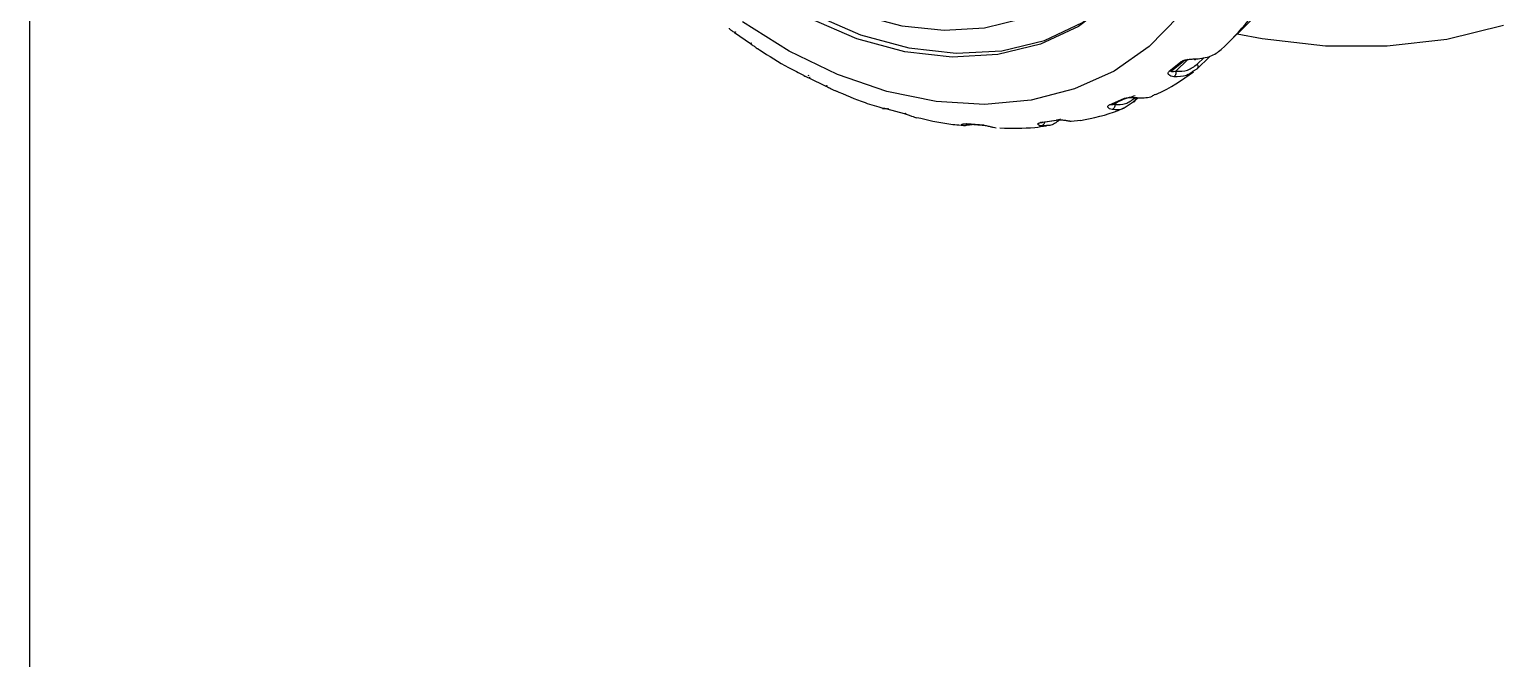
# Model space of a CAD drawing. Header units: millimetres. Extents: x 0 to 279, y 0 to 216.
# Drawn here: x 185.88 to 191.4, y 86.54 to 88.9 of the extents above; entities that cross this region are included whole.
import ezdxf

# ---------------------------------------------------------------- set-up
doc = ezdxf.new("R2010")
doc.units = ezdxf.units.MM

msp = doc.modelspace()

# ---------------------------------------------------------------- linework, layer by layer
at = {"color": 8, "linetype": 'Continuous', "lineweight": 25}
for p, q in [((185.8767, 103.2439), (185.8767, 70.086)), ((190.1756, 88.7432), (190.2208, 88.7874)), ((190.2812, 88.7949), (190.2555, 88.7699)), ((188.7988, 88.7271), (188.7949, 88.7255)), ((189.9473, 88.6189), (189.9612, 88.6324)), ((189.6905, 88.5395), (189.67, 88.538))]:
    msp.add_line(p, q, dxfattribs=at)
at = {"color": 7, "linetype": 'Continuous', "lineweight": 25}
for p, q in [((190.3698, 88.8475), (190.5098, 88.9842)), ((188.5205, 88.8886), (188.5803, 88.8465)), ((188.6066, 88.8284), (188.614, 88.8239)), ((190.1508, 88.7432), (190.1947, 88.7785)), ((190.1595, 88.7451), (190.203, 88.7801)), ((190.3031, 88.7989), (190.2544, 88.7513)), ((188.7989, 88.7183), (188.863, 88.6877)), ((190.2544, 88.7513), (190.2385, 88.7416)), ((189.9271, 88.6177), (189.9801, 88.6406)), ((189.9351, 88.6191), (189.9878, 88.6419)), ((190.0161, 88.6267), (189.9812, 88.6048)), ((190.0337, 88.6438), (190.0161, 88.6267)), ((189.0759, 88.6038), (189.0847, 88.6038)), ((189.0915, 88.6023), (189.157, 88.5845)), ((189.6682, 88.5508), (189.728, 88.5604)), ((189.6756, 88.552), (189.735, 88.5615)), ((189.7834, 88.5561), (189.8178, 88.5592)), ((189.4118, 88.5422), (189.3802, 88.5387)), ((189.3856, 88.5456), (189.4496, 88.5414)), ((189.3921, 88.5467), (189.4557, 88.5425))]:
    msp.add_line(p, q, dxfattribs=at)
at = {"color": 7, "linetype": 'Continuous', "lineweight": 25, "flags": 128}
for points in [[(188.5327, 89.2231), (188.6755, 89.1127), (188.8283, 89.0228), (188.9872, 88.9558), (189.148, 88.9133), (189.3064, 88.8966), (189.4584, 88.9059), (189.6001, 88.9412), (189.7276, 89.0015), (189.8376, 89.0851)], [(189.9346, 89.0051), (189.811, 88.9114), (189.6676, 88.8442), (189.5082, 88.8053), (189.3373, 88.7958), (189.1592, 88.816), (188.9787, 88.8652), (188.8007, 88.9423), (188.6298, 89.0451), (188.4707, 89.1709)], [(188.4856, 89.1853), (188.6447, 89.0596), (188.8155, 88.9568), (188.9935, 88.8797), (189.174, 88.8304), (189.3521, 88.8103), (189.5231, 88.8198), (189.6824, 88.8586), (189.8258, 88.9258), (189.9337, 89.0052)], [(190.187, 88.9495), (190.0757, 88.8356), (189.9444, 88.744), (189.7957, 88.6766), (189.6327, 88.6346), (189.4586, 88.619), (189.2772, 88.6301), (189.0919, 88.6676)], [(189.0919, 88.6676), (188.9066, 88.7308), (188.7252, 88.8183), (188.5511, 88.9285)], [(191.4043, 88.914), (191.1919, 88.8626), (190.9686, 88.8371), (190.7369, 88.8377), (190.4997, 88.8645), (190.4053, 88.8822)]]:
    msp.add_lwpolyline(points, dxfattribs=at)
at = {"color": 7, "linetype": 'Continuous', "lineweight": 25}
msp.add_arc((189.6995, 89.5343), 0.9596, 312.3081, 321.1469, dxfattribs=at)
for points, knots in [([(188.501, 88.9046), (188.5005, 88.9042), (188.4997, 88.9035), (188.5019, 88.9014), (188.5055, 88.8989), (188.5095, 88.8962), (188.5145, 88.8929), (188.5185, 88.89), (188.5205, 88.8886)], [0, 0, 0, 0, 0.271889, 0.508742, 0.639285, 0.758136, 0.883791, 1, 1, 1, 1]), ([(188.5244, 88.8905), (188.5239, 88.8901), (188.5229, 88.8892), (188.5218, 88.8885), (188.5209, 88.8882), (188.5206, 88.8885), (188.5205, 88.8886)], [0, 0, 0, 0, 0.249996, 0.499991, 0.749971, 1, 1, 1, 1]), ([(188.5838, 88.8487), (188.5834, 88.8483), (188.5825, 88.8473), (188.5814, 88.8466), (188.5807, 88.8462), (188.5804, 88.8464), (188.5803, 88.8465)], [0, 0, 0, 0, 0.249955, 0.5, 0.750045, 1, 1, 1, 1]), ([(188.5803, 88.8465), (188.5824, 88.8451), (188.5867, 88.8421), (188.5925, 88.8379), (188.5978, 88.834), (188.6036, 88.8299), (188.6068, 88.828), (188.6088, 88.8269)], [0, 0, 0, 0, 0.160822, 0.332655, 0.494817, 0.676053, 1, 1, 1, 1]), ([(188.614, 88.8239), (188.6501, 88.8006), (188.7048, 88.7652), (188.7622, 88.7368), (188.7818, 88.7271)], [0, 0, 0, 0, 0.659019, 1, 1, 1, 1]), ([(190.1947, 88.7785), (190.1964, 88.7796), (190.1999, 88.7821), (190.207, 88.7846), (190.2148, 88.7865), (190.2249, 88.7881), (190.2379, 88.7892), (190.2468, 88.7894), (190.2516, 88.7895)], [0, 0, 0, 0, 0.1167489, 0.2414913, 0.3592133, 0.4907817, 0.725952, 1, 1, 1, 1]), ([(190.203, 88.7801), (190.2025, 88.7797), (190.2015, 88.7788), (190.1994, 88.7782), (190.1972, 88.778), (190.1955, 88.7783), (190.1947, 88.7785)], [0, 0, 0, 0, 0.249955, 0.5, 0.750045, 1, 1, 1, 1]), ([(190.203, 88.7801), (190.2038, 88.7806), (190.2053, 88.7817), (190.2099, 88.784), (190.2161, 88.7865), (190.22, 88.7877), (190.2218, 88.7883)], [0, 0, 0, 0, 0.133902, 0.286017, 0.683949, 1, 1, 1, 1]), ([(190.2421, 88.7892), (190.2432, 88.7884), (190.2453, 88.7869), (190.2488, 88.7872), (190.2507, 88.7887), (190.2516, 88.7895)], [0, 0, 0, 0, 0.358494, 0.678999, 1, 1, 1, 1]), ([(190.2516, 88.7895), (190.2704, 88.7914), (190.3077, 88.7952), (190.3329, 88.8148), (190.3455, 88.8246)], [0, 0, 0, 0, 0.501516, 1, 1, 1, 1]), ([(188.7827, 88.7261), (188.7817, 88.7262), (188.7798, 88.7263), (188.781, 88.7258), (188.7839, 88.7248), (188.7876, 88.7234), (188.7925, 88.7214), (188.7968, 88.7193), (188.7989, 88.7183)], [0, 0, 0, 0, 0.27402, 0.509214, 0.640733, 0.758506, 0.883225, 1, 1, 1, 1]), ([(188.8037, 88.7197), (188.8032, 88.7193), (188.8021, 88.7184), (188.8008, 88.7178), (188.7997, 88.7177), (188.7992, 88.7181), (188.7989, 88.7183)], [0, 0, 0, 0, 0.249996, 0.499991, 0.749971, 1, 1, 1, 1]), ([(190.0996, 88.6559), (190.1017, 88.6568), (190.1532, 88.6785), (190.1985, 88.7104), (190.2419, 88.741)], [0, 0, 0, 0, 0.042037, 1, 1, 1, 1]), ([(190.1474, 88.7323), (190.147, 88.7334), (190.1461, 88.7356), (190.147, 88.7395), (190.1496, 88.742), (190.1508, 88.7432)], [0, 0, 0, 0, 0.327818, 0.674961, 1, 1, 1, 1]), ([(190.1595, 88.7451), (190.159, 88.7446), (190.1579, 88.7437), (190.1558, 88.743), (190.1534, 88.7428), (190.1517, 88.7431), (190.1508, 88.7432)], [0, 0, 0, 0, 0.249996, 0.499991, 0.749972, 1, 1, 1, 1]), ([(190.1756, 88.7432), (190.1696, 88.7418), (190.1618, 88.74), (190.1577, 88.7421), (190.158, 88.7437), (190.1591, 88.7446), (190.1595, 88.7451)], [0, 0, 0, 0, 0.653287, 0.85501, 0.932121, 1, 1, 1, 1]), ([(190.1756, 88.7432), (190.1759, 88.741), (190.1764, 88.7365), (190.1747, 88.7303), (190.172, 88.7255), (190.1697, 88.7236), (190.1686, 88.7227)], [0, 0, 0, 0, 0.279633, 0.559107, 0.779383, 1, 1, 1, 1]), ([(190.1756, 88.7432), (190.1908, 88.7432), (190.2212, 88.7433), (190.2441, 88.761), (190.2555, 88.7699)], [0, 0, 0, 0, 0.500023, 1, 1, 1, 1]), ([(188.8673, 88.6893), (188.8668, 88.6889), (188.8659, 88.688), (188.8647, 88.6873), (188.8637, 88.6871), (188.8632, 88.6875), (188.863, 88.6877)], [0, 0, 0, 0, 0.249955, 0.5, 0.750045, 1, 1, 1, 1]), ([(188.863, 88.6877), (188.8652, 88.6866), (188.8698, 88.6844), (188.8766, 88.6809), (188.8828, 88.6776), (188.8899, 88.6738), (188.8975, 88.67), (188.9018, 88.6688), (188.9041, 88.6681)], [0, 0, 0, 0, 0.116749, 0.241492, 0.359214, 0.490782, 0.725952, 1, 1, 1, 1]), ([(188.8981, 88.6714), (188.9352, 88.655), (188.9946, 88.6288), (189.0555, 88.6113), (189.0784, 88.6047)], [0, 0, 0, 0, 0.624253, 1, 1, 1, 1]), ([(189.9202, 88.6095), (189.9202, 88.6095), (189.9198, 88.6103), (189.9203, 88.6123), (189.9222, 88.6152), (189.9255, 88.6169), (189.9271, 88.6177)], [0, 0, 0, 0, 0.003478, 0.330155, 0.676092, 1, 1, 1, 1]), ([(189.9351, 88.6191), (189.9346, 88.6187), (189.9335, 88.6178), (189.9315, 88.6171), (189.9293, 88.617), (189.9278, 88.6175), (189.9271, 88.6177)], [0, 0, 0, 0, 0.249996, 0.499991, 0.749971, 1, 1, 1, 1]), ([(189.9473, 88.6189), (189.9419, 88.6176), (189.9348, 88.616), (189.9322, 88.6172), (189.9332, 88.6182), (189.9345, 88.6188), (189.9351, 88.6191)], [0, 0, 0, 0, 0.6532874, 0.8550103, 0.9321213, 1, 1, 1, 1]), ([(189.9473, 88.6189), (189.9472, 88.6166), (189.9471, 88.612), (189.9444, 88.6062), (189.9407, 88.6021), (189.938, 88.6009), (189.9366, 88.6002)], [0, 0, 0, 0, 0.279633, 0.559107, 0.779383, 1, 1, 1, 1]), ([(189.9473, 88.6189), (189.9608, 88.6183), (189.9877, 88.6172), (190.0101, 88.6347), (190.0213, 88.6435)], [0, 0, 0, 0, 0.5000234, 1, 1, 1, 1]), ([(189.9801, 88.6406), (189.982, 88.6413), (189.9862, 88.6428), (189.9938, 88.6441), (190.0017, 88.6447), (190.0118, 88.6449), (190.0243, 88.6444), (190.0326, 88.6439), (190.0371, 88.6436)], [0, 0, 0, 0, 0.116749, 0.241491, 0.359213, 0.490782, 0.725952, 1, 1, 1, 1]), ([(189.9878, 88.6419), (189.9872, 88.6414), (189.9862, 88.6406), (189.9843, 88.64), (189.9823, 88.6399), (189.9808, 88.6404), (189.9801, 88.6406)], [0, 0, 0, 0, 0.249955, 0.5, 0.750045, 1, 1, 1, 1]), ([(189.9878, 88.6419), (189.9886, 88.6422), (189.9903, 88.6429), (189.9953, 88.6445), (190.0082, 88.6477), (190.0168, 88.65), (190.0234, 88.6518)], [0, 0, 0, 0, 0.067879, 0.14499, 0.346713, 1, 1, 1, 1]), ([(190.028, 88.6449), (190.0286, 88.6443), (190.0303, 88.6427), (190.0336, 88.6423), (190.0359, 88.6432), (190.0371, 88.6436)], [0, 0, 0, 0, 0.240665, 0.620039, 1, 1, 1, 1]), ([(190.0371, 88.6436), (190.0549, 88.6435), (190.0781, 88.6432), (190.0949, 88.6548), (190.0988, 88.6575)], [0, 0, 0, 0, 0.766557, 1, 1, 1, 1]), ([(189.0801, 88.6024), (189.0785, 88.6028), (189.0756, 88.6035), (189.0755, 88.6045), (189.0774, 88.6048), (189.0806, 88.6047), (189.0851, 88.604), (189.0894, 88.6028), (189.0915, 88.6023)], [0, 0, 0, 0, 0.271887, 0.508744, 0.639287, 0.758137, 0.883792, 1, 1, 1, 1]), ([(189.0899, 88.6027), (189.0883, 88.6022), (189.085, 88.6013), (189.0818, 88.602), (189.0801, 88.6024)], [0, 0, 0, 0, 0.48712, 1, 1, 1, 1]), ([(189.0972, 88.6034), (189.0967, 88.603), (189.0956, 88.6022), (189.0941, 88.6016), (189.0927, 88.6015), (189.0919, 88.602), (189.0915, 88.6023)], [0, 0, 0, 0, 0.2499959, 0.4999914, 0.7499715, 1, 1, 1, 1]), ([(189.1622, 88.5858), (189.1617, 88.5853), (189.1608, 88.5845), (189.1594, 88.5839), (189.1581, 88.5838), (189.1574, 88.5842), (189.157, 88.5845)], [0, 0, 0, 0, 0.249955, 0.5, 0.750045, 1, 1, 1, 1]), ([(189.157, 88.5845), (189.1593, 88.5838), (189.1641, 88.5825), (189.1715, 88.58), (189.1785, 88.5774), (189.1867, 88.5742), (189.1959, 88.5708), (189.2013, 88.5694), (189.2043, 88.5686)], [0, 0, 0, 0, 0.116749, 0.241492, 0.359214, 0.490782, 0.725952, 1, 1, 1, 1]), ([(189.2037, 88.5703), (189.2438, 88.5607), (189.3045, 88.5463), (189.3648, 88.5416), (189.3852, 88.54)], [0, 0, 0, 0, 0.662141, 1, 1, 1, 1]), ([(189.684, 88.5541), (189.6835, 88.5518), (189.6827, 88.5473), (189.679, 88.5422), (189.6746, 88.5389), (189.6715, 88.5383), (189.67, 88.538)], [0, 0, 0, 0, 0.279633, 0.559107, 0.779383, 1, 1, 1, 1]), ([(189.7424, 88.5639), (189.7309, 88.5538), (189.714, 88.5393), (189.6961, 88.5395), (189.6905, 88.5395)], [0, 0, 0, 0, 0.689323, 1, 1, 1, 1]), ([(189.735, 88.5615), (189.7345, 88.5611), (189.7334, 88.5602), (189.7317, 88.5597), (189.7299, 88.5596), (189.7287, 88.5602), (189.728, 88.5604)], [0, 0, 0, 0, 0.249955, 0.5, 0.750045, 1, 1, 1, 1]), ([(189.728, 88.5604), (189.7302, 88.5607), (189.7348, 88.5612), (189.7426, 88.5611), (189.7505, 88.5606), (189.7603, 88.5594), (189.7719, 88.5577), (189.7794, 88.5567), (189.7834, 88.5561)], [0, 0, 0, 0, 0.1161829, 0.2418606, 0.3606612, 0.4912511, 0.728082, 1, 1, 1, 1]), ([(189.7772, 88.557), (189.7779, 88.5566), (189.7799, 88.5556), (189.782, 88.5559), (189.7834, 88.5561)], [0, 0, 0, 0, 0.367173, 1, 1, 1, 1]), ([(189.818, 88.5581), (189.8663, 88.5683), (189.9224, 88.5801), (189.9737, 88.6025), (189.9808, 88.6056)], [0, 0, 0, 0, 0.860274, 1, 1, 1, 1]), ([(189.3802, 88.5387), (189.3781, 88.5394), (189.374, 88.5405), (189.3723, 88.5427), (189.3732, 88.5443), (189.3755, 88.5453), (189.3794, 88.5459), (189.3836, 88.5457), (189.3856, 88.5456)], [0, 0, 0, 0, 0.271887, 0.508743, 0.639286, 0.758137, 0.883792, 1, 1, 1, 1]), ([(189.3948, 88.5465), (189.3947, 88.5462), (189.3937, 88.5438), (189.3902, 88.541), (189.3852, 88.5387), (189.3819, 88.5387), (189.3802, 88.5387)], [0, 0, 0, 0, 0.056898, 0.422785, 0.711169, 1, 1, 1, 1]), ([(189.3921, 88.5467), (189.3916, 88.5463), (189.3905, 88.5454), (189.3888, 88.5449), (189.3871, 88.5449), (189.3861, 88.5454), (189.3856, 88.5456)], [0, 0, 0, 0, 0.249996, 0.499991, 0.749971, 1, 1, 1, 1]), ([(189.4557, 88.5425), (189.4552, 88.5421), (189.4542, 88.5412), (189.4527, 88.5407), (189.4511, 88.5407), (189.4501, 88.5412), (189.4496, 88.5414)], [0, 0, 0, 0, 0.249955, 0.5, 0.750045, 1, 1, 1, 1]), ([(189.4496, 88.5414), (189.4519, 88.5412), (189.4567, 88.5408), (189.4644, 88.5395), (189.472, 88.5378), (189.4811, 88.5356), (189.4917, 88.5328), (189.4982, 88.5315), (189.5017, 88.5307)], [0, 0, 0, 0, 0.116749, 0.2414917, 0.3592137, 0.4907819, 0.7259521, 1, 1, 1, 1]), ([(189.5161, 88.5308), (189.5601, 88.5296), (189.6192, 88.528), (189.6759, 88.5367), (189.6905, 88.5389)], [0, 0, 0, 0, 0.742757, 1, 1, 1, 1]), ([(189.67, 88.538), (189.6672, 88.5387), (189.662, 88.5401), (189.6586, 88.5432), (189.6582, 88.5458), (189.6596, 88.5479), (189.6626, 88.5497), (189.6664, 88.5505), (189.6682, 88.5508)], [0, 0, 0, 0, 0.2718883, 0.5087422, 0.6392854, 0.7581363, 0.8837914, 1, 1, 1, 1]), ([(189.6756, 88.552), (189.675, 88.5516), (189.6739, 88.5507), (189.6721, 88.5501), (189.6701, 88.5501), (189.6688, 88.5506), (189.6682, 88.5508)], [0, 0, 0, 0, 0.249996, 0.499991, 0.749971, 1, 1, 1, 1])]:
    msp.add_open_spline(points, degree=3, knots=knots, dxfattribs=at)
at = {"color": 8, "linetype": 'Continuous', "lineweight": 25}
for points, knots in [([(190.1686, 88.7227), (190.1647, 88.7233), (190.1574, 88.7244), (190.1503, 88.7281), (190.1481, 88.7312), (190.1474, 88.7323)], [0, 0, 0, 0, 0.427668, 0.794734, 1, 1, 1, 1]), ([(190.2385, 88.7416), (190.2312, 88.7362), (190.2114, 88.7217), (190.1851, 88.7223), (190.1686, 88.7227)], [0, 0, 0, 0, 0.3694251, 1, 1, 1, 1]), ([(189.9366, 88.6002), (189.9333, 88.601), (189.927, 88.6023), (189.9216, 88.6059), (189.9206, 88.6085), (189.9202, 88.6095)], [0, 0, 0, 0, 0.428506, 0.796293, 1, 1, 1, 1]), ([(189.9812, 88.6048), (189.9805, 88.6044), (189.9674, 88.5959), (189.9516, 88.5981), (189.9366, 88.6002)], [0, 0, 0, 0, 0.054803, 1, 1, 1, 1]), ([(189.6749, 88.5519), (189.674, 88.5517), (189.6718, 88.5511), (189.6718, 88.5514), (189.6733, 88.5517), (189.6748, 88.5519), (189.6756, 88.552)], [0, 0, 0, 0, 0.275011, 0.696821, 0.858063, 1, 1, 1, 1])]:
    msp.add_open_spline(points, degree=3, knots=knots, dxfattribs=at)
at = {"color": 7, "linetype": 'Continuous', "lineweight": 25}
for points in [[(190.2555, 88.7699), (190.2565, 88.7681), (190.2584, 88.7647), (190.2589, 88.7593), (190.2578, 88.7545), (190.2555, 88.7524), (190.2544, 88.7513)], [(190.0213, 88.6435), (190.0219, 88.6417), (190.0231, 88.6381), (190.0225, 88.633), (190.0203, 88.6289), (190.0175, 88.6274), (190.0161, 88.6267)]]:
    msp.add_open_spline(points, degree=3, dxfattribs=at)

doc.saveas('drawing.dxf')
